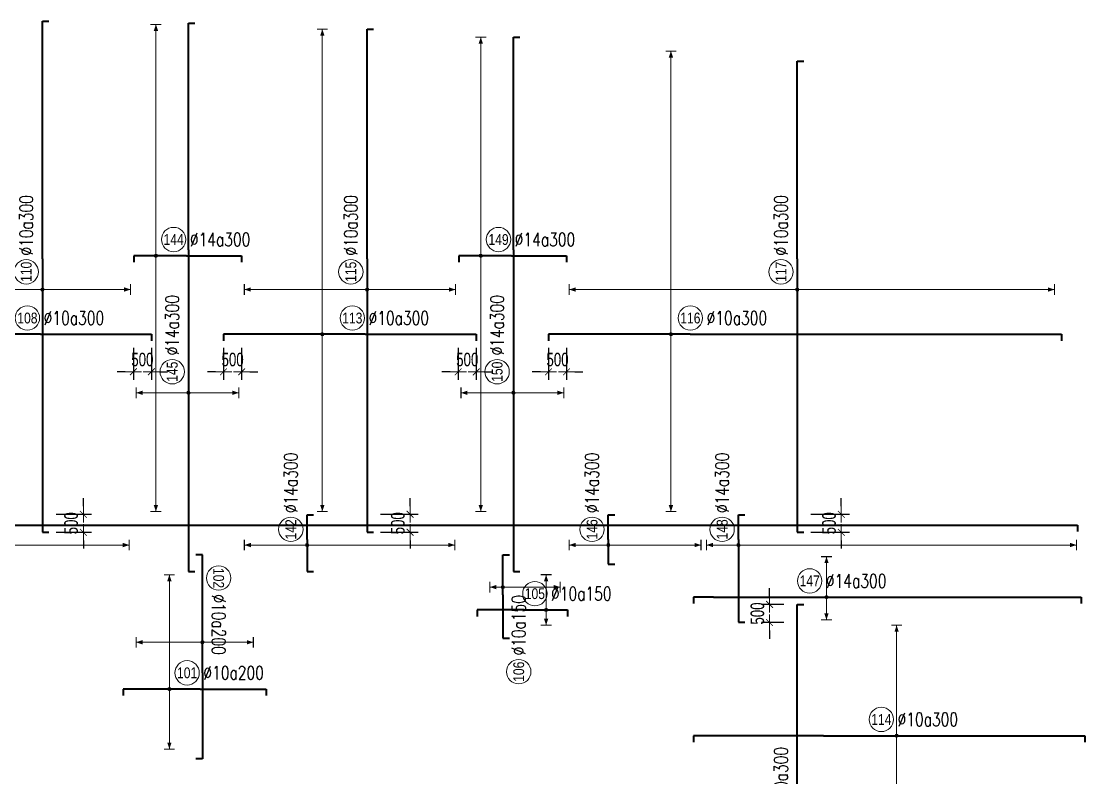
# Model space of a CAD drawing. Header units: millimetres. Extents: x -179076 to 505271, y -26127 to 124331.
# Drawn here: x 188367 to 217825, y 58000 to 78959 of the extents above; entities that cross this region are included whole.
import ezdxf
from ezdxf.enums import TextEntityAlignment as Align

# ---------------------------------------------------------------- set-up
doc = ezdxf.new("R2010")
doc.units = ezdxf.units.MM
doc.layers.get('0').update_dxf_attribs({"lineweight": 20})
doc.layers.get('Defpoints').update_dxf_attribs({"color": 151, "lineweight": 9})
for name, color, linetype, lineweight in [('NDC_S_DIM', 1, 'Continuous', 15), ('NDC_S_REBAR', 4, 'Continuous', 35), ('NDC_S_VN TEXT', 7, 'Continuous', 20)]:
    doc.layers.add(name, color=color, linetype=linetype, lineweight=lineweight)
doc.styles.add('ARIAL', font='arial.ttf', dxfattribs={"width": 0.8})
doc.styles.add('NDC_DIM', font='', dxfattribs={"width": 0.75})
doc.styles.add('NDC_EN TXT', font='romans.shx', dxfattribs={"width": 0.8})
doc.styles.get('NDC_DIM').set_extended_font_data('Dotum')
doc.dimstyles.new('NDC_dim_150', dxfattribs={"dimscale": 150, "dimtxt": 2.5, "dimasz": 1.5, "dimexe": 1.5, "dimexo": 2.5, "dimgap": 1, "dimtad": 1, "dimdec": 0, "dimzin": 0, "dimdsep": 46, "dimtxsty": 'NDC_DIM', "dimblk": 'DIMMARK', "dimcen": 0.09, "dimdle": 1.2, "dimclrd": 1, "dimclre": 1, "dimclrt": 3, "dimadec": 0, "dimazin": 0, "dimtfac": 1, "dimtdec": 0, "dimtix": 1, "dimtofl": 0, "dimtmove": 0, "dimatfit": 3, "dimfxl": 8, "dimfxlon": 1, "dimtolj": 1, "dimtzin": 0, "dimarcsym": 0})

# ---------------------------------------------------------------- blocks, each defined once
blk = doc.blocks.new('DIMMARK')
at = {"layer": 'NDC_S_DIM', "color": 1}
blk.add_line((-1.5, 0), (1, 0), dxfattribs=at)
at = {"layer": 'NDC_S_DIM', "color": 2, "const_width": 0.1}
blk.add_lwpolyline([(-0.42, -0.42), (0.42, 0.42)], dxfattribs=at)
blk = doc.blocks.new('*D250')
at = {"layer": 'Defpoints', "color": 0, "transparency": 16777216}
for p in [(191471, 70287), (191971, 70287), (191971, 69247)]:
    blk.add_point(p, dxfattribs=at)
at = {"layer": 'NDC_S_DIM', "color": 1, "lineweight": -2, "transparency": 16777216}
for p, q in [((191471, 69912), (191471, 69022)), ((191971, 69912), (191971, 69022)), ((191246, 69247), (191021, 69247)), ((192196, 69247), (192421, 69247))]:
    blk.add_line(p, q, dxfattribs=at)
at = {"layer": 'NDC_S_DIM', "color": 1, "lineweight": -2, "transparency": 16777216, "xscale": 225, "yscale": 225, "zscale": 225}
blk.add_blockref('DIMMARK', (191471, 69247), dxfattribs=at)
at = {"layer": 'NDC_S_DIM', "color": 1, "lineweight": -2, "transparency": 16777216, "xscale": 225, "yscale": 225, "zscale": 225, "rotation": 180}
blk.add_blockref('DIMMARK', (191971, 69247), dxfattribs=at)
at = {"layer": 'NDC_S_DIM', "color": 3, "transparency": 16777216, "insert": (191721, 69585), "char_height": 375, "attachment_point": 5, "style": 'NDC_DIM'}
blk.add_mtext('\\A1;500', dxfattribs=at)
blk = doc.blocks.new('*D251')
at = {"layer": 'Defpoints', "color": 0, "transparency": 16777216}
for p in [(193971, 70287), (194471, 70287), (193971, 69247)]:
    blk.add_point(p, dxfattribs=at)
at = {"layer": 'NDC_S_DIM', "color": 1, "lineweight": -2, "transparency": 16777216}
for p, q in [((193971, 69912), (193971, 69022)), ((194471, 69912), (194471, 69022)), ((193746, 69247), (193521, 69247)), ((194696, 69247), (194921, 69247))]:
    blk.add_line(p, q, dxfattribs=at)
at = {"layer": 'NDC_S_DIM', "color": 1, "lineweight": -2, "transparency": 16777216, "xscale": 225, "yscale": 225, "zscale": 225}
blk.add_blockref('DIMMARK', (193971, 69247), dxfattribs=at)
at = {"layer": 'NDC_S_DIM', "color": 1, "lineweight": -2, "transparency": 16777216, "xscale": 225, "yscale": 225, "zscale": 225, "rotation": 180}
blk.add_blockref('DIMMARK', (194471, 69247), dxfattribs=at)
at = {"layer": 'NDC_S_DIM', "color": 3, "transparency": 16777216, "insert": (194221, 69585), "char_height": 375, "attachment_point": 5, "style": 'NDC_DIM'}
blk.add_mtext('\\A1;500', dxfattribs=at)
blk = doc.blocks.new('*D252')
at = {"layer": 'Defpoints', "color": 0, "transparency": 16777216}
for p in [(200471, 70287), (200971, 70287), (200471, 69247)]:
    blk.add_point(p, dxfattribs=at)
at = {"layer": 'NDC_S_DIM', "color": 1, "lineweight": -2, "transparency": 16777216}
for p, q in [((200471, 69912), (200471, 69022)), ((200971, 69912), (200971, 69022)), ((200246, 69247), (200021, 69247)), ((201196, 69247), (201421, 69247))]:
    blk.add_line(p, q, dxfattribs=at)
at = {"layer": 'NDC_S_DIM', "color": 1, "lineweight": -2, "transparency": 16777216, "xscale": 225, "yscale": 225, "zscale": 225}
blk.add_blockref('DIMMARK', (200471, 69247), dxfattribs=at)
at = {"layer": 'NDC_S_DIM', "color": 1, "lineweight": -2, "transparency": 16777216, "xscale": 225, "yscale": 225, "zscale": 225, "rotation": 180}
blk.add_blockref('DIMMARK', (200971, 69247), dxfattribs=at)
at = {"layer": 'NDC_S_DIM', "color": 3, "transparency": 16777216, "insert": (200721, 69585), "char_height": 375, "attachment_point": 5, "style": 'NDC_DIM'}
blk.add_mtext('\\A1;500', dxfattribs=at)
blk = doc.blocks.new('*D253')
at = {"layer": 'Defpoints', "color": 0, "transparency": 16777216}
for p in [(202971, 70287), (203471, 70287), (203471, 69247)]:
    blk.add_point(p, dxfattribs=at)
at = {"layer": 'NDC_S_DIM', "color": 1, "lineweight": -2, "transparency": 16777216}
for p, q in [((202971, 69912), (202971, 69022)), ((203471, 69912), (203471, 69022)), ((202746, 69247), (202521, 69247)), ((203696, 69247), (203921, 69247))]:
    blk.add_line(p, q, dxfattribs=at)
at = {"layer": 'NDC_S_DIM', "color": 1, "lineweight": -2, "transparency": 16777216, "xscale": 225, "yscale": 225, "zscale": 225}
blk.add_blockref('DIMMARK', (202971, 69247), dxfattribs=at)
at = {"layer": 'NDC_S_DIM', "color": 1, "lineweight": -2, "transparency": 16777216, "xscale": 225, "yscale": 225, "zscale": 225, "rotation": 180}
blk.add_blockref('DIMMARK', (203471, 69247), dxfattribs=at)
at = {"layer": 'NDC_S_DIM', "color": 3, "transparency": 16777216, "insert": (203221, 69585), "char_height": 375, "attachment_point": 5, "style": 'NDC_DIM'}
blk.add_mtext('\\A1;500', dxfattribs=at)
blk = doc.blocks.new('*D254')
at = {"layer": 'Defpoints', "color": 0, "transparency": 16777216}
for p in [(209861, 65300), (209861, 64800), (211081, 64800)]:
    blk.add_point(p, dxfattribs=at)
at = {"layer": 'NDC_S_DIM', "color": 1, "lineweight": -2, "transparency": 16777216}
for p, q in [((211081, 65525), (211081, 65750)), ((210236, 65300), (211306, 65300)), ((210236, 64800), (211306, 64800)), ((211081, 64575), (211081, 64350))]:
    blk.add_line(p, q, dxfattribs=at)
at = {"layer": 'NDC_S_DIM', "color": 1, "lineweight": -2, "transparency": 16777216, "xscale": 225, "yscale": 225, "zscale": 225}
for p, rotation in [((211081, 65300), 270), ((211081, 64800), 90)]:
    blk.add_blockref('DIMMARK', p, dxfattribs=dict(at, rotation=rotation))
at = {"layer": 'NDC_S_DIM', "color": 3, "transparency": 16777216, "insert": (210743, 65050), "char_height": 375, "attachment_point": 5, "rotation": 90, "style": 'NDC_DIM'}
blk.add_mtext('\\A1;500', dxfattribs=at)
blk = doc.blocks.new('*D255')
at = {"layer": 'Defpoints', "color": 0, "transparency": 16777216}
for p in [(209861, 62800), (209096, 62300), (209861, 62300)]:
    blk.add_point(p, dxfattribs=at)
at = {"layer": 'NDC_S_DIM', "color": 1, "lineweight": -2, "transparency": 16777216}
for p, q in [((209096, 63025), (209096, 63250)), ((209486, 62800), (208871, 62800)), ((209486, 62300), (208871, 62300)), ((209096, 62075), (209096, 61850))]:
    blk.add_line(p, q, dxfattribs=at)
at = {"layer": 'NDC_S_DIM', "color": 1, "lineweight": -2, "transparency": 16777216, "xscale": 225, "yscale": 225, "zscale": 225}
for p, rotation in [((209096, 62800), 270), ((209096, 62300), 90)]:
    blk.add_blockref('DIMMARK', p, dxfattribs=dict(at, rotation=rotation))
at = {"layer": 'NDC_S_DIM', "color": 3, "transparency": 16777216, "insert": (208758, 62550), "char_height": 375, "attachment_point": 5, "rotation": 90, "style": 'NDC_DIM'}
blk.add_mtext('\\A1;500', dxfattribs=at)
blk = doc.blocks.new('*D267')
at = {"layer": 'Defpoints', "color": 0, "transparency": 16777216}
for p in [(188954, 65300), (190086, 65300), (188954, 64800)]:
    blk.add_point(p, dxfattribs=at)
at = {"layer": 'NDC_S_DIM', "color": 1, "lineweight": -2, "transparency": 16777216}
for p, q in [((190086, 65525), (190086, 65750)), ((189329, 65300), (190311, 65300)), ((189329, 64800), (190311, 64800)), ((190086, 64575), (190086, 64350))]:
    blk.add_line(p, q, dxfattribs=at)
at = {"layer": 'NDC_S_DIM', "color": 1, "lineweight": -2, "transparency": 16777216, "xscale": 225, "yscale": 225, "zscale": 225}
for p, rotation in [((190086, 65300), 270), ((190086, 64800), 90)]:
    blk.add_blockref('DIMMARK', p, dxfattribs=dict(at, rotation=rotation))
at = {"layer": 'NDC_S_DIM', "color": 3, "transparency": 16777216, "insert": (189748, 65050), "char_height": 375, "attachment_point": 5, "rotation": 90, "style": 'NDC_DIM'}
blk.add_mtext('\\A1;500', dxfattribs=at)
blk = doc.blocks.new('*D268')
at = {"layer": 'Defpoints', "color": 0, "transparency": 16777216}
for p in [(197946, 65300), (199137, 65300), (197946, 64800)]:
    blk.add_point(p, dxfattribs=at)
at = {"layer": 'NDC_S_DIM', "color": 1, "lineweight": -2, "transparency": 16777216}
for p, q in [((199137, 65525), (199137, 65750)), ((198321, 65300), (199362, 65300)), ((198321, 64800), (199362, 64800)), ((199137, 64575), (199137, 64350))]:
    blk.add_line(p, q, dxfattribs=at)
at = {"layer": 'NDC_S_DIM', "color": 1, "lineweight": -2, "transparency": 16777216, "xscale": 225, "yscale": 225, "zscale": 225}
for p, rotation in [((199137, 65300), 270), ((199137, 64800), 90)]:
    blk.add_blockref('DIMMARK', p, dxfattribs=dict(at, rotation=rotation))
at = {"layer": 'NDC_S_DIM', "color": 3, "transparency": 16777216, "insert": (198799, 65050), "char_height": 375, "attachment_point": 5, "rotation": 90, "style": 'NDC_DIM'}
blk.add_mtext('\\A1;500', dxfattribs=at)
blk = doc.blocks.new('*U304')
h = blk.add_hatch(color=6)
edge = h.paths.add_edge_path()
edge.add_arc((27.07, 0), 0.3, 0, 360)
at = {"layer": 'NDC_S_DIM', "color": 8}
for q in [(27.07, 1.49), (27.07, -4.84)]:
    blk.add_line((27.07, 0), q, dxfattribs=at)
for points in [[(26.07, 1.49, 0.2, 0.2, 0), (28.07, 1.49, 0, 0, 0)], [(26.07, -4.84, 0.2, 0.2, 0), (28.07, -4.84, 0, 0, 0)]]:
    blk.add_lwpolyline(points, format="xyseb", dxfattribs=at)
at = {"layer": 'NDC_S_DIM'}
blk.add_circle((35.24, 3), 2.25, dxfattribs=at)
at = {"layer": 'NDC_S_DIM', "color": 6}
blk.add_circle((27.07, 0), 0.3, dxfattribs=at)
at = {"layer": 'NDC_S_DIM', "color": 8}
for points in [[(26.67, 0.29), (27.07, 1.49), (27.47, 0.29)], [(26.67, -3.64), (27.07, -4.84), (27.47, -3.64)]]:
    blk.add_solid(points, dxfattribs=at)
at = {"layer": 'NDC_S_REBAR'}
for p, q in [((0, 0), (-57.23, 0)), ((-57.23, 0), (-57.23, -1.2)), ((0, 0), (281, 0)), ((281, 0), (281, -1.2)), ((-57.23, -1.2), (-57.23, -1.2)), ((281, -1.2), (281, -1.2))]:
    blk.add_line(p, q, dxfattribs=at)
at = {"layer": 'NDC_S_VN TEXT', "style": 'ARIAL', "width": 0.8}
blk.add_attdef('KHT', text='', height=2, dxfattribs=at).set_placement((35.24, 3), align=Align.MIDDLE_CENTER)
at = {"layer": 'NDC_S_VN TEXT', "color": 3, "style": 'NDC_EN TXT', "width": 0.75}
blk.add_attdef('DKT', (38.24, 1.75), '', height=2.5, dxfattribs=at)
blk = doc.blocks.new('*U299')
h = blk.add_hatch(color=6)
edge = h.paths.add_edge_path()
edge.add_arc((-7.93, 0), 0.3, 0, 360)
at = {"layer": 'NDC_S_DIM', "color": 8}
for q in [(-7.93, 57.44), (-7.93, -32.75)]:
    blk.add_line((-7.93, 0), q, dxfattribs=at)
for points in [[(-8.93, 57.44, 0.2, 0.2, 0), (-6.93, 57.44, 0, 0, 0)], [(-8.93, -32.75, 0.2, 0.2, 0), (-6.93, -32.75, 0, 0, 0)]]:
    blk.add_lwpolyline(points, format="xyseb", dxfattribs=at)
at = {"layer": 'NDC_S_DIM'}
blk.add_circle((-2.39, 3), 2.25, dxfattribs=at)
at = {"layer": 'NDC_S_DIM', "color": 6}
blk.add_circle((-7.93, 0), 0.3, dxfattribs=at)
at = {"layer": 'NDC_S_DIM', "color": 8}
for points in [[(-8.33, 56.24), (-7.93, 57.44), (-7.53, 56.24)], [(-8.33, -31.55), (-7.93, -32.75), (-7.53, -31.55)]]:
    blk.add_solid(points, dxfattribs=at)
at = {"layer": 'NDC_S_REBAR'}
for p, q in [((0, 0), (-26.16, 0)), ((-26.16, 0), (-26.16, -1.2)), ((0, 0), (20.5, 0)), ((20.5, 0), (20.5, -1.2)), ((-26.16, -1.2), (-26.16, -1.2)), ((20.5, -1.2), (20.5, -1.2))]:
    blk.add_line(p, q, dxfattribs=at)
at = {"layer": 'NDC_S_VN TEXT', "style": 'ARIAL', "width": 0.8}
blk.add_attdef('KHT', text='', height=2, dxfattribs=at).set_placement((-2.39, 3), align=Align.MIDDLE_CENTER)
at = {"layer": 'NDC_S_VN TEXT', "color": 3, "style": 'NDC_EN TXT', "width": 0.75}
blk.add_attdef('DKT', (0.61, 1.75), '', height=2.5, dxfattribs=at)
blk = doc.blocks.new('*U300')
h = blk.add_hatch(color=6)
edge = h.paths.add_edge_path()
edge.add_arc((-7.93, 0), 0.3, 0, 360)
at = {"layer": 'NDC_S_DIM', "color": 8}
for q in [(-7.93, 56.37), (-7.93, -32.75)]:
    blk.add_line((-7.93, 0), q, dxfattribs=at)
for points in [[(-8.93, 56.37, 0.2, 0.2, 0), (-6.93, 56.37, 0, 0, 0)], [(-8.93, -32.75, 0.2, 0.2, 0), (-6.93, -32.75, 0, 0, 0)]]:
    blk.add_lwpolyline(points, format="xyseb", dxfattribs=at)
at = {"layer": 'NDC_S_DIM'}
blk.add_circle((-2.39, 3), 2.25, dxfattribs=at)
at = {"layer": 'NDC_S_DIM', "color": 6}
blk.add_circle((-7.93, 0), 0.3, dxfattribs=at)
at = {"layer": 'NDC_S_DIM', "color": 8}
for points in [[(-8.33, 55.17), (-7.93, 56.37), (-7.53, 55.17)], [(-8.33, -31.55), (-7.93, -32.75), (-7.53, -31.55)]]:
    blk.add_solid(points, dxfattribs=at)
at = {"layer": 'NDC_S_REBAR'}
for p, q in [((0, 0), (-26.16, 0)), ((-26.16, 0), (-26.16, -1.2)), ((0, 0), (20.5, 0)), ((20.5, 0), (20.5, -1.2)), ((-26.16, -1.2), (-26.16, -1.2)), ((20.5, -1.2), (20.5, -1.2))]:
    blk.add_line(p, q, dxfattribs=at)
at = {"layer": 'NDC_S_VN TEXT', "style": 'ARIAL', "width": 0.8}
blk.add_attdef('KHT', text='', height=2, dxfattribs=at).set_placement((-2.39, 3), align=Align.MIDDLE_CENTER)
at = {"layer": 'NDC_S_VN TEXT', "color": 3, "style": 'NDC_EN TXT', "width": 0.75}
blk.add_attdef('DKT', (0.61, 1.75), '', height=2.5, dxfattribs=at)
blk = doc.blocks.new('*U301')
h = blk.add_hatch(color=6)
edge = h.paths.add_edge_path()
edge.add_arc((-3.55, 0), 0.3, 0, 360)
at = {"layer": 'NDC_S_DIM', "color": 8}
for q in [(-3.55, 52.3), (-3.55, -32.75)]:
    blk.add_line((-3.55, 0), q, dxfattribs=at)
for points in [[(-4.55, 52.3, 0.2, 0.2, 0), (-2.55, 52.3, 0, 0, 0)], [(-4.55, -32.75, 0.2, 0.2, 0), (-2.55, -32.75, 0, 0, 0)]]:
    blk.add_lwpolyline(points, format="xyseb", dxfattribs=at)
at = {"layer": 'NDC_S_DIM'}
blk.add_circle((0.04, 3), 2.25, dxfattribs=at)
at = {"layer": 'NDC_S_DIM', "color": 6}
blk.add_circle((-3.55, 0), 0.3, dxfattribs=at)
at = {"layer": 'NDC_S_DIM', "color": 8}
for points in [[(-3.95, 51.1), (-3.55, 52.3), (-3.15, 51.1)], [(-3.95, -31.55), (-3.55, -32.75), (-3.15, -31.55)]]:
    blk.add_solid(points, dxfattribs=at)
at = {"layer": 'NDC_S_REBAR'}
for p, q in [((0, 0), (-26.16, 0)), ((-26.16, 0), (-26.16, -1.2)), ((0, 0), (68.6, 0)), ((68.6, 0), (68.6, -1.2)), ((-26.16, -1.2), (-26.16, -1.2)), ((68.6, -1.2), (68.6, -1.2))]:
    blk.add_line(p, q, dxfattribs=at)
at = {"layer": 'NDC_S_VN TEXT', "style": 'ARIAL', "width": 0.8}
blk.add_attdef('KHT', text='', height=2, dxfattribs=at).set_placement((0.04, 3), align=Align.MIDDLE_CENTER)
at = {"layer": 'NDC_S_VN TEXT', "color": 3, "style": 'NDC_EN TXT', "width": 0.75}
blk.add_attdef('DKT', (3.04, 1.75), '', height=2.5, dxfattribs=at)
blk = doc.blocks.new('*U339')
h = blk.add_hatch(color=6)
edge = h.paths.add_edge_path()
edge.add_arc((13.48, 0), 0.3, 0, 360)
at = {"layer": 'NDC_S_DIM', "color": 8}
for q in [(13.48, 20.4), (13.48, -35.94)]:
    blk.add_line((13.48, 0), q, dxfattribs=at)
for points in [[(12.48, 20.4, 0.2, 0.2, 0), (14.48, 20.4, 0, 0, 0)], [(12.48, -35.94, 0.2, 0.2, 0), (14.48, -35.94, 0, 0, 0)]]:
    blk.add_lwpolyline(points, format="xyseb", dxfattribs=at)
at = {"layer": 'NDC_S_DIM'}
blk.add_circle((10.66, 3), 2.25, dxfattribs=at)
at = {"layer": 'NDC_S_DIM', "color": 6}
blk.add_circle((13.48, 0), 0.3, dxfattribs=at)
at = {"layer": 'NDC_S_DIM', "color": 8}
for points in [[(13.08, 19.2), (13.48, 20.4), (13.88, 19.2)], [(13.08, -34.74), (13.48, -35.94), (13.88, -34.74)]]:
    blk.add_solid(points, dxfattribs=at)
at = {"layer": 'NDC_S_REBAR'}
for p, q in [((0, 0), (-24.04, 0)), ((-24.04, 0), (-24.04, -1.2)), ((0, 0), (48.22, 0)), ((48.22, 0), (48.22, -1.2)), ((-24.04, -1.2), (-24.04, -1.2)), ((48.22, -1.2), (48.22, -1.2))]:
    blk.add_line(p, q, dxfattribs=at)
at = {"layer": 'NDC_S_VN TEXT', "style": 'ARIAL', "width": 0.8}
blk.add_attdef('KHT', text='', height=2, dxfattribs=at).set_placement((10.66, 3), align=Align.MIDDLE_CENTER)
at = {"layer": 'NDC_S_VN TEXT', "color": 3, "style": 'NDC_EN TXT', "width": 0.75}
blk.add_attdef('DKT', (13.66, 1.75), '', height=2.5, dxfattribs=at)
blk = doc.blocks.new('*U343')
h = blk.add_hatch(color=6)
edge = h.paths.add_edge_path()
edge.add_arc((-5.66, 0), 0.3, 0, 360)
at = {"layer": 'NDC_S_DIM', "color": 8}
for q in [(-5.66, 42.74), (-5.66, -47.25)]:
    blk.add_line((-5.66, 0), q, dxfattribs=at)
for points in [[(-6.66, 42.74, 0.2, 0.2, 0), (-4.66, 42.74, 0, 0, 0)], [(-6.66, -47.25, 0.2, 0.2, 0), (-4.66, -47.25, 0, 0, 0)]]:
    blk.add_lwpolyline(points, format="xyseb", dxfattribs=at)
at = {"layer": 'NDC_S_DIM'}
blk.add_circle((-2.39, 3), 2.25, dxfattribs=at)
at = {"layer": 'NDC_S_DIM', "color": 6}
blk.add_circle((-5.66, 0), 0.3, dxfattribs=at)
at = {"layer": 'NDC_S_DIM', "color": 8}
for points in [[(-6.06, 41.54), (-5.66, 42.74), (-5.26, 41.54)], [(-6.06, -46.05), (-5.66, -47.25), (-5.26, -46.05)]]:
    blk.add_solid(points, dxfattribs=at)
at = {"layer": 'NDC_S_REBAR'}
for p, q in [((0, 0), (-9.73, 0)), ((-9.73, 0), (-9.73, -1.2)), ((0, 0), (10.15, 0)), ((10.15, 0), (10.15, -1.2)), ((-9.73, -1.2), (-9.73, -1.2)), ((10.15, -1.2), (10.15, -1.2))]:
    blk.add_line(p, q, dxfattribs=at)
at = {"layer": 'NDC_S_VN TEXT', "style": 'ARIAL', "width": 0.8}
blk.add_attdef('KHT', text='', height=2, dxfattribs=at).set_placement((-2.39, 3), align=Align.MIDDLE_CENTER)
at = {"layer": 'NDC_S_VN TEXT', "color": 3, "style": 'NDC_EN TXT', "width": 0.75}
blk.add_attdef('DKT', (0.61, 1.75), '', height=2.5, dxfattribs=at)
blk = doc.blocks.new('*U286')
h = blk.add_hatch(color=6)
edge = h.paths.add_edge_path()
edge.add_arc((-5.66, 0), 0.3, 0, 360)
at = {"layer": 'NDC_S_DIM', "color": 8}
for q in [(-5.66, 40.39), (-5.66, -47.25)]:
    blk.add_line((-5.66, 0), q, dxfattribs=at)
for points in [[(-6.66, 40.39, 0.2, 0.2, 0), (-4.66, 40.39, 0, 0, 0)], [(-6.66, -47.25, 0.2, 0.2, 0), (-4.66, -47.25, 0, 0, 0)]]:
    blk.add_lwpolyline(points, format="xyseb", dxfattribs=at)
at = {"layer": 'NDC_S_DIM'}
blk.add_circle((-2.39, 3), 2.25, dxfattribs=at)
at = {"layer": 'NDC_S_DIM', "color": 6}
blk.add_circle((-5.66, 0), 0.3, dxfattribs=at)
at = {"layer": 'NDC_S_DIM', "color": 8}
for points in [[(-6.06, 39.19), (-5.66, 40.39), (-5.26, 39.19)], [(-6.06, -46.05), (-5.66, -47.25), (-5.26, -46.05)]]:
    blk.add_solid(points, dxfattribs=at)
at = {"layer": 'NDC_S_REBAR'}
for p, q in [((0, 0), (-9.73, 0)), ((-9.73, 0), (-9.73, -1.2)), ((0, 0), (10.15, 0)), ((10.15, 0), (10.15, -1.2)), ((-9.73, -1.2), (-9.73, -1.2)), ((10.15, -1.2), (10.15, -1.2))]:
    blk.add_line(p, q, dxfattribs=at)
at = {"layer": 'NDC_S_VN TEXT', "style": 'ARIAL', "width": 0.8}
blk.add_attdef('KHT', text='', height=2, dxfattribs=at).set_placement((-2.39, 3), align=Align.MIDDLE_CENTER)
at = {"layer": 'NDC_S_VN TEXT', "color": 3, "style": 'NDC_EN TXT', "width": 0.75}
blk.add_attdef('DKT', (0.61, 1.75), '', height=2.5, dxfattribs=at)
blk = doc.blocks.new('*U294')
h = blk.add_hatch(color=6)
edge = h.paths.add_edge_path()
edge.add_arc((-5.66, 0), 0.3, 0, 360)
at = {"layer": 'NDC_S_DIM', "color": 8}
for q in [(-5.66, 22.72), (-5.66, -16.28)]:
    blk.add_line((-5.66, 0), q, dxfattribs=at)
for points in [[(-6.66, 22.72, 0.2, 0.2, 0), (-4.66, 22.72, 0, 0, 0)], [(-6.66, -16.28, 0.2, 0.2, 0), (-4.66, -16.28, 0, 0, 0)]]:
    blk.add_lwpolyline(points, format="xyseb", dxfattribs=at)
at = {"layer": 'NDC_S_DIM'}
blk.add_circle((-2.39, 3), 2.25, dxfattribs=at)
at = {"layer": 'NDC_S_DIM', "color": 6}
blk.add_circle((-5.66, 0), 0.3, dxfattribs=at)
at = {"layer": 'NDC_S_DIM', "color": 8}
for points in [[(-6.06, 21.52), (-5.66, 22.72), (-5.26, 21.52)], [(-6.06, -15.08), (-5.66, -16.28), (-5.26, -15.08)]]:
    blk.add_solid(points, dxfattribs=at)
at = {"layer": 'NDC_S_REBAR'}
for p, q in [((0, 0), (-50.5, 0)), ((-50.5, 0), (-50.5, -1.2)), ((0, 0), (43.89, 0)), ((43.89, 0), (43.89, -1.2)), ((-50.5, -1.2), (-50.5, -1.2)), ((43.89, -1.2), (43.89, -1.2))]:
    blk.add_line(p, q, dxfattribs=at)
at = {"layer": 'NDC_S_VN TEXT', "style": 'ARIAL', "width": 0.8}
blk.add_attdef('KHT', text='', height=2, dxfattribs=at).set_placement((-2.39, 3), align=Align.MIDDLE_CENTER)
at = {"layer": 'NDC_S_VN TEXT', "color": 3, "style": 'NDC_EN TXT', "width": 0.75}
blk.add_attdef('DKT', (0.61, 1.75), '', height=2.5, dxfattribs=at)
blk = doc.blocks.new('*U320')
h = blk.add_hatch(color=6)
edge = h.paths.add_edge_path()
edge.add_arc((-5.66, 0), 0.3, 0, 360)
at = {"layer": 'NDC_S_DIM', "color": 8}
for q in [(-5.66, 22.67), (-5.66, -16.33)]:
    blk.add_line((-5.66, 0), q, dxfattribs=at)
for points in [[(-6.66, 22.67, 0.2, 0.2, 0), (-4.66, 22.67, 0, 0, 0)], [(-6.66, -16.33, 0.2, 0.2, 0), (-4.66, -16.33, 0, 0, 0)]]:
    blk.add_lwpolyline(points, format="xyseb", dxfattribs=at)
at = {"layer": 'NDC_S_DIM'}
blk.add_circle((-2.39, 3), 2.25, dxfattribs=at)
at = {"layer": 'NDC_S_DIM', "color": 6}
blk.add_circle((-5.66, 0), 0.3, dxfattribs=at)
at = {"layer": 'NDC_S_DIM', "color": 8}
for points in [[(-6.06, 21.47), (-5.66, 22.67), (-5.26, 21.47)], [(-6.06, -15.13), (-5.66, -16.33), (-5.26, -15.13)]]:
    blk.add_solid(points, dxfattribs=at)
at = {"layer": 'NDC_S_REBAR'}
for p, q in [((0, 0), (-50.5, 0)), ((-50.5, 0), (-50.5, -1.2)), ((0, 0), (42.45, 0)), ((42.45, 0), (42.45, -1.2)), ((-50.5, -1.2), (-50.5, -1.2)), ((42.45, -1.2), (42.45, -1.2))]:
    blk.add_line(p, q, dxfattribs=at)
at = {"layer": 'NDC_S_VN TEXT', "style": 'ARIAL', "width": 0.8}
blk.add_attdef('KHT', text='', height=2, dxfattribs=at).set_placement((-2.39, 3), align=Align.MIDDLE_CENTER)
at = {"layer": 'NDC_S_VN TEXT', "color": 3, "style": 'NDC_EN TXT', "width": 0.75}
blk.add_attdef('DKT', (0.61, 1.75), '', height=2.5, dxfattribs=at)
blk = doc.blocks.new('*U321')
h = blk.add_hatch(color=6)
edge = h.paths.add_edge_path()
edge.add_arc((-5.66, 0), 0.3, 0, 360)
at = {"layer": 'NDC_S_DIM', "color": 8}
for q in [(-5.66, 42.1), (-5.66, -47.52)]:
    blk.add_line((-5.66, 0), q, dxfattribs=at)
for points in [[(-6.66, 42.1, 0.2, 0.2, 0), (-4.66, 42.1, 0, 0, 0)], [(-6.66, -47.52, 0.2, 0.2, 0), (-4.66, -47.52, 0, 0, 0)]]:
    blk.add_lwpolyline(points, format="xyseb", dxfattribs=at)
at = {"layer": 'NDC_S_DIM'}
blk.add_circle((-2.39, 3), 2.25, dxfattribs=at)
at = {"layer": 'NDC_S_DIM', "color": 6}
blk.add_circle((-5.66, 0), 0.3, dxfattribs=at)
at = {"layer": 'NDC_S_DIM', "color": 8}
for points in [[(-6.06, 40.9), (-5.66, 42.1), (-5.26, 40.9)], [(-6.06, -46.32), (-5.66, -47.52), (-5.26, -46.32)]]:
    blk.add_solid(points, dxfattribs=at)
at = {"layer": 'NDC_S_REBAR'}
for p, q in [((0, 0), (-50.5, 0)), ((-50.5, 0), (-50.5, -1.2)), ((0, 0), (36.53, 0)), ((36.53, 0), (36.53, -1.2)), ((-50.5, -1.2), (-50.5, -1.2)), ((36.53, -1.2), (36.53, -1.2))]:
    blk.add_line(p, q, dxfattribs=at)
at = {"layer": 'NDC_S_VN TEXT', "style": 'ARIAL', "width": 0.8}
blk.add_attdef('KHT', text='', height=2, dxfattribs=at).set_placement((-2.39, 3), align=Align.MIDDLE_CENTER)
at = {"layer": 'NDC_S_VN TEXT', "color": 3, "style": 'NDC_EN TXT', "width": 0.75}
blk.add_attdef('DKT', (0.61, 1.75), '', height=2.5, dxfattribs=at)
blk = doc.blocks.new('*U313')
h = blk.add_hatch(color=6)
edge = h.paths.add_edge_path()
edge.add_arc((-26.39, 0), 0.3, 0, 360)
at = {"layer": 'NDC_S_DIM', "color": 8}
for q in [(-26.39, 9.68), (-26.39, -9.32)]:
    blk.add_line((-26.39, 0), q, dxfattribs=at)
for points in [[(-27.39, 9.68, 0.2, 0.2, 0), (-25.39, 9.68, 0, 0, 0)], [(-27.39, -9.32, 0.2, 0.2, 0), (-25.39, -9.32, 0, 0, 0)]]:
    blk.add_lwpolyline(points, format="xyseb", dxfattribs=at)
at = {"layer": 'NDC_S_DIM'}
blk.add_circle((-22.5, 3), 2.25, dxfattribs=at)
at = {"layer": 'NDC_S_DIM', "color": 6}
blk.add_circle((-26.39, 0), 0.3, dxfattribs=at)
at = {"layer": 'NDC_S_DIM', "color": 8}
for points in [[(-26.79, 8.48), (-26.39, 9.68), (-25.99, 8.48)], [(-26.79, -8.12), (-26.39, -9.32), (-25.99, -8.12)]]:
    blk.add_solid(points, dxfattribs=at)
at = {"layer": 'NDC_S_REBAR'}
for p, q in [((0, 0), (-59.39, 0)), ((-59.39, 0), (-59.39, -1.2)), ((0, 0), (41.91, 0)), ((41.91, 0), (41.91, -1.2)), ((-59.39, -1.2), (-59.39, -1.2)), ((41.91, -1.2), (41.91, -1.2))]:
    blk.add_line(p, q, dxfattribs=at)
at = {"layer": 'NDC_S_VN TEXT', "style": 'ARIAL', "width": 0.8}
blk.add_attdef('KHT', text='', height=2, dxfattribs=at).set_placement((-22.5, 3), align=Align.MIDDLE_CENTER)
at = {"layer": 'NDC_S_VN TEXT', "color": 3, "style": 'NDC_EN TXT', "width": 0.75}
blk.add_attdef('DKT', (-19.5, 1.75), '', height=2.5, dxfattribs=at)
blk = doc.blocks.new('*U314')
h = blk.add_hatch(color=6)
edge = h.paths.add_edge_path()
edge.add_arc((-26.39, 0), 0.3, 0, 360)
at = {"layer": 'NDC_S_DIM', "color": 8}
for q in [(-26.39, 9.68), (-26.39, -9.32)]:
    blk.add_line((-26.39, 0), q, dxfattribs=at)
for points in [[(-27.39, 9.68, 0.2, 0.2, 0), (-25.39, 9.68, 0, 0, 0)], [(-27.39, -9.32, 0.2, 0.2, 0), (-25.39, -9.32, 0, 0, 0)]]:
    blk.add_lwpolyline(points, format="xyseb", dxfattribs=at)
at = {"layer": 'NDC_S_DIM'}
blk.add_circle((-22.5, 3), 2.25, dxfattribs=at)
at = {"layer": 'NDC_S_DIM', "color": 6}
blk.add_circle((-26.39, 0), 0.3, dxfattribs=at)
at = {"layer": 'NDC_S_DIM', "color": 8}
for points in [[(-26.79, 8.48), (-26.39, 9.68), (-25.99, 8.48)], [(-26.79, -8.12), (-26.39, -9.32), (-25.99, -8.12)]]:
    blk.add_solid(points, dxfattribs=at)
at = {"layer": 'NDC_S_REBAR'}
for p, q in [((0, 0), (-59.39, 0)), ((-59.39, 0), (-59.39, -1.2)), ((0, 0), (39.3, 0)), ((39.3, 0), (39.3, -1.2)), ((-59.39, -1.2), (-59.39, -1.2)), ((39.3, -1.2), (39.3, -1.2))]:
    blk.add_line(p, q, dxfattribs=at)
at = {"layer": 'NDC_S_VN TEXT', "style": 'ARIAL', "width": 0.8}
blk.add_attdef('KHT', text='', height=2, dxfattribs=at).set_placement((-22.5, 3), align=Align.MIDDLE_CENTER)
at = {"layer": 'NDC_S_VN TEXT', "color": 3, "style": 'NDC_EN TXT', "width": 0.75}
blk.add_attdef('DKT', (-19.5, 1.75), '', height=2.5, dxfattribs=at)
blk = doc.blocks.new('*U278')
h = blk.add_hatch(color=6)
edge = h.paths.add_edge_path()
edge.add_arc((-1.02, 0), 0.3, 0, 360)
at = {"layer": 'NDC_S_DIM', "color": 8}
for q in [(-1.02, 11.48), (-1.02, -27.27)]:
    blk.add_line((-1.02, 0), q, dxfattribs=at)
for points in [[(-2.02, 11.48, 0.2, 0.2, 0), (-0.02, 11.48, 0, 0, 0)], [(-2.02, -27.27, 0.2, 0.2, 0), (-0.02, -27.27, 0, 0, 0)]]:
    blk.add_lwpolyline(points, format="xyseb", dxfattribs=at)
at = {"layer": 'NDC_S_DIM'}
blk.add_circle((1.87, 3), 2.25, dxfattribs=at)
at = {"layer": 'NDC_S_DIM', "color": 6}
blk.add_circle((-1.02, 0), 0.3, dxfattribs=at)
at = {"layer": 'NDC_S_DIM', "color": 8}
for points in [[(-1.42, 10.28), (-1.02, 11.48), (-0.62, 10.28)], [(-1.42, -26.07), (-1.02, -27.27), (-0.62, -26.07)]]:
    blk.add_solid(points, dxfattribs=at)
at = {"layer": 'NDC_S_REBAR'}
for p, q in [((0, 0), (-5.9, 0)), ((-5.9, 0), (-5.9, -1.2)), ((0, 0), (4.56, 0)), ((4.56, 0), (4.56, -1.2)), ((-5.9, -1.2), (-5.9, -1.2)), ((4.56, -1.2), (4.56, -1.2))]:
    blk.add_line(p, q, dxfattribs=at)
at = {"layer": 'NDC_S_VN TEXT', "style": 'ARIAL', "width": 0.8}
blk.add_attdef('KHT', text='', height=2, dxfattribs=at).set_placement((1.87, 3), align=Align.MIDDLE_CENTER)
at = {"layer": 'NDC_S_VN TEXT', "color": 3, "style": 'NDC_EN TXT', "width": 0.75}
blk.add_attdef('DKT', (4.87, 1.75), '', height=2.5, dxfattribs=at)
blk = doc.blocks.new('*U279')
h = blk.add_hatch(color=6)
edge = h.paths.add_edge_path()
edge.add_arc((-1.02, 0), 0.3, 0, 360)
at = {"layer": 'NDC_S_DIM', "color": 8}
for q in [(-1.02, 11.58), (-1.02, -27.27)]:
    blk.add_line((-1.02, 0), q, dxfattribs=at)
for points in [[(-2.02, 11.58, 0.2, 0.2, 0), (-0.02, 11.58, 0, 0, 0)], [(-2.02, -27.27, 0.2, 0.2, 0), (-0.02, -27.27, 0, 0, 0)]]:
    blk.add_lwpolyline(points, format="xyseb", dxfattribs=at)
at = {"layer": 'NDC_S_DIM'}
blk.add_circle((1.87, 3), 2.25, dxfattribs=at)
at = {"layer": 'NDC_S_DIM', "color": 6}
blk.add_circle((-1.02, 0), 0.3, dxfattribs=at)
at = {"layer": 'NDC_S_DIM', "color": 8}
for points in [[(-1.42, 10.38), (-1.02, 11.58), (-0.62, 10.38)], [(-1.42, -26.07), (-1.02, -27.27), (-0.62, -26.07)]]:
    blk.add_solid(points, dxfattribs=at)
at = {"layer": 'NDC_S_REBAR'}
for p, q in [((0, 0), (-5.9, 0)), ((-5.9, 0), (-5.9, -1.2)), ((0, 0), (4.56, 0)), ((4.56, 0), (4.56, -1.2)), ((-5.9, -1.2), (-5.9, -1.2)), ((4.56, -1.2), (4.56, -1.2))]:
    blk.add_line(p, q, dxfattribs=at)
at = {"layer": 'NDC_S_VN TEXT', "style": 'ARIAL', "width": 0.8}
blk.add_attdef('KHT', text='', height=2, dxfattribs=at).set_placement((1.87, 3), align=Align.MIDDLE_CENTER)
at = {"layer": 'NDC_S_VN TEXT', "color": 3, "style": 'NDC_EN TXT', "width": 0.75}
blk.add_attdef('DKT', (4.87, 1.75), '', height=2.5, dxfattribs=at)
blk = doc.blocks.new('*U280')
h = blk.add_hatch(color=6)
edge = h.paths.add_edge_path()
edge.add_arc((-1.02, 0), 0.3, 0, 360)
at = {"layer": 'NDC_S_DIM', "color": 8}
for q in [(-1.02, 7.21), (-1.02, -17.12)]:
    blk.add_line((-1.02, 0), q, dxfattribs=at)
for points in [[(-2.02, 7.21, 0.2, 0.2, 0), (-0.02, 7.21, 0, 0, 0)], [(-2.02, -17.12, 0.2, 0.2, 0), (-0.02, -17.12, 0, 0, 0)]]:
    blk.add_lwpolyline(points, format="xyseb", dxfattribs=at)
at = {"layer": 'NDC_S_DIM'}
blk.add_circle((1.87, 3), 2.25, dxfattribs=at)
at = {"layer": 'NDC_S_DIM', "color": 6}
blk.add_circle((-1.02, 0), 0.3, dxfattribs=at)
at = {"layer": 'NDC_S_DIM', "color": 8}
for points in [[(-1.42, 6.01), (-1.02, 7.21), (-0.62, 6.01)], [(-1.42, -15.92), (-1.02, -17.12), (-0.62, -15.92)]]:
    blk.add_solid(points, dxfattribs=at)
at = {"layer": 'NDC_S_REBAR'}
for p, q in [((0, 0), (-4.57, 0)), ((-4.57, 0), (-4.57, -1.2)), ((0, 0), (4.56, 0)), ((4.56, 0), (4.56, -1.2)), ((-4.57, -1.2), (-4.57, -1.2)), ((4.56, -1.2), (4.56, -1.2))]:
    blk.add_line(p, q, dxfattribs=at)
at = {"layer": 'NDC_S_VN TEXT', "style": 'ARIAL', "width": 0.8}
blk.add_attdef('KHT', text='', height=2, dxfattribs=at).set_placement((1.87, 3), align=Align.MIDDLE_CENTER)
at = {"layer": 'NDC_S_VN TEXT', "color": 3, "style": 'NDC_EN TXT', "width": 0.75}
blk.add_attdef('DKT', (4.87, 1.75), '', height=2.5, dxfattribs=at)
blk = doc.blocks.new('*U281')
h = blk.add_hatch(color=6)
edge = h.paths.add_edge_path()
edge.add_arc((-1.02, 0), 0.3, 0, 360)
at = {"layer": 'NDC_S_DIM', "color": 8}
for q in [(-1.02, 5.9), (-1.02, -62.44)]:
    blk.add_line((-1.02, 0), q, dxfattribs=at)
for points in [[(-2.02, 5.9, 0.2, 0.2, 0), (-0.02, 5.9, 0, 0, 0)], [(-2.02, -62.44, 0.2, 0.2, 0), (-0.02, -62.44, 0, 0, 0)]]:
    blk.add_lwpolyline(points, format="xyseb", dxfattribs=at)
at = {"layer": 'NDC_S_DIM'}
blk.add_circle((1.87, 3), 2.25, dxfattribs=at)
at = {"layer": 'NDC_S_DIM', "color": 6}
blk.add_circle((-1.02, 0), 0.3, dxfattribs=at)
at = {"layer": 'NDC_S_DIM', "color": 8}
for points in [[(-1.42, 4.7), (-1.02, 5.9), (-0.62, 4.7)], [(-1.42, -61.24), (-1.02, -62.44), (-0.62, -61.24)]]:
    blk.add_solid(points, dxfattribs=at)
at = {"layer": 'NDC_S_REBAR'}
for p, q in [((0, 0), (-15.24, 0)), ((-15.24, 0), (-15.24, -1.2)), ((0, 0), (4.56, 0)), ((4.56, 0), (4.56, -1.2)), ((-15.24, -1.2), (-15.24, -1.2)), ((4.56, -1.2), (4.56, -1.2))]:
    blk.add_line(p, q, dxfattribs=at)
at = {"layer": 'NDC_S_VN TEXT', "style": 'ARIAL', "width": 0.8}
blk.add_attdef('KHT', text='', height=2, dxfattribs=at).set_placement((1.87, 3), align=Align.MIDDLE_CENTER)
at = {"layer": 'NDC_S_VN TEXT', "color": 3, "style": 'NDC_EN TXT', "width": 0.75}
blk.add_attdef('DKT', (4.87, 1.75), '', height=2.5, dxfattribs=at)
blk = doc.blocks.new('*U282')
h = blk.add_hatch(color=6)
edge = h.paths.add_edge_path()
edge.add_arc((-5.66, 0), 0.3, 0, 360)
at = {"layer": 'NDC_S_DIM', "color": 8}
for q in [(-5.66, 16.77), (-5.66, -52.68)]:
    blk.add_line((-5.66, 0), q, dxfattribs=at)
for points in [[(-6.66, 16.77, 0.2, 0.2, 0), (-4.66, 16.77, 0, 0, 0)], [(-6.66, -52.68, 0.2, 0.2, 0), (-4.66, -52.68, 0, 0, 0)]]:
    blk.add_lwpolyline(points, format="xyseb", dxfattribs=at)
at = {"layer": 'NDC_S_DIM'}
blk.add_circle((-2.39, 3), 2.25, dxfattribs=at)
at = {"layer": 'NDC_S_DIM', "color": 6}
blk.add_circle((-5.66, 0), 0.3, dxfattribs=at)
at = {"layer": 'NDC_S_DIM', "color": 8}
for points in [[(-6.06, 15.57), (-5.66, 16.77), (-5.26, 15.57)], [(-6.06, -51.48), (-5.66, -52.68), (-5.26, -51.48)]]:
    blk.add_solid(points, dxfattribs=at)
at = {"layer": 'NDC_S_REBAR'}
for p, q in [((0, 0), (-25.91, 0)), ((-25.91, 0), (-25.91, -1.2)), ((0, 0), (38.09, 0)), ((38.09, 0), (38.09, -1.2)), ((-25.91, -1.2), (-25.91, -1.2)), ((38.09, -1.2), (38.09, -1.2))]:
    blk.add_line(p, q, dxfattribs=at)
at = {"layer": 'NDC_S_VN TEXT', "style": 'ARIAL', "width": 0.8}
blk.add_attdef('KHT', text='', height=2, dxfattribs=at).set_placement((-2.39, 3), align=Align.MIDDLE_CENTER)
at = {"layer": 'NDC_S_VN TEXT', "color": 3, "style": 'NDC_EN TXT', "width": 0.75}
blk.add_attdef('DKT', (0.61, 1.75), '', height=2.5, dxfattribs=at)
blk = doc.blocks.new('*U284')
h = blk.add_hatch(color=6)
edge = h.paths.add_edge_path()
edge.add_arc((20.84, 0), 0.3, 0, 360)
at = {"layer": 'NDC_S_DIM', "color": 8}
for q in [(20.84, 7.48), (20.84, -4.19)]:
    blk.add_line((20.84, 0), q, dxfattribs=at)
for points in [[(19.84, 7.48, 0.2, 0.2, 0), (21.84, 7.48, 0, 0, 0)], [(19.84, -4.19, 0.2, 0.2, 0), (21.84, -4.19, 0, 0, 0)]]:
    blk.add_lwpolyline(points, format="xyseb", dxfattribs=at)
at = {"layer": 'NDC_S_DIM'}
blk.add_circle((17.74, 3), 2.25, dxfattribs=at)
at = {"layer": 'NDC_S_DIM', "color": 6}
blk.add_circle((20.84, 0), 0.3, dxfattribs=at)
at = {"layer": 'NDC_S_DIM', "color": 8}
for points in [[(20.44, 6.28), (20.84, 7.48), (21.24, 6.28)], [(20.44, -2.99), (20.84, -4.19), (21.24, -2.99)]]:
    blk.add_solid(points, dxfattribs=at)
at = {"layer": 'NDC_S_REBAR'}
for p, q in [((0, 0), (-3.73, 0)), ((-3.73, 0), (-3.73, -1.2)), ((0, 0), (67.86, 0)), ((67.86, 0), (67.86, -1.2)), ((-3.73, -1.2), (-3.73, -1.2)), ((67.86, -1.2), (67.86, -1.2))]:
    blk.add_line(p, q, dxfattribs=at)
at = {"layer": 'NDC_S_VN TEXT', "style": 'ARIAL', "width": 0.8}
blk.add_attdef('KHT', text='', height=2, dxfattribs=at).set_placement((17.74, 3), align=Align.MIDDLE_CENTER)
at = {"layer": 'NDC_S_VN TEXT', "color": 3, "style": 'NDC_EN TXT', "width": 0.75}
blk.add_attdef('DKT', (20.74, 1.75), '', height=2.5, dxfattribs=at)
blk = doc.blocks.new('*U311')
h = blk.add_hatch(color=6)
edge = h.paths.add_edge_path()
edge.add_arc((-5.66, 0), 0.3, 0, 360)
at = {"layer": 'NDC_S_DIM', "color": 8}
for q in [(-5.66, 9.41), (-5.66, -12.25)]:
    blk.add_line((-5.66, 0), q, dxfattribs=at)
for points in [[(-6.66, 9.41, 0.2, 0.2, 0), (-4.66, 9.41, 0, 0, 0)], [(-6.66, -12.25, 0.2, 0.2, 0), (-4.66, -12.25, 0, 0, 0)]]:
    blk.add_lwpolyline(points, format="xyseb", dxfattribs=at)
at = {"layer": 'NDC_S_DIM'}
blk.add_circle((-17.52, 3), 2.25, dxfattribs=at)
at = {"layer": 'NDC_S_DIM', "color": 6}
blk.add_circle((-5.66, 0), 0.3, dxfattribs=at)
at = {"layer": 'NDC_S_DIM', "color": 8}
for points in [[(-6.06, 8.21), (-5.66, 9.41), (-5.26, 8.21)], [(-6.06, -11.05), (-5.66, -12.25), (-5.26, -11.05)]]:
    blk.add_solid(points, dxfattribs=at)
at = {"layer": 'NDC_S_REBAR'}
for p, q in [((0, 0), (-21.84, 0)), ((-21.84, 0), (-21.84, -1.2)), ((0, 0), (15.9, 0)), ((15.9, 0), (15.9, -1.2)), ((-21.84, -1.2), (-21.84, -1.2)), ((15.9, -1.2), (15.9, -1.2))]:
    blk.add_line(p, q, dxfattribs=at)
at = {"layer": 'NDC_S_VN TEXT', "style": 'ARIAL', "width": 0.8}
blk.add_attdef('KHT', text='', height=2, dxfattribs=at).set_placement((-17.52, 3), align=Align.MIDDLE_CENTER)
at = {"layer": 'NDC_S_VN TEXT', "color": 3, "style": 'NDC_EN TXT', "width": 0.75}
blk.add_attdef('DKT', (-14.52, 1.75), '', height=2.5, dxfattribs=at)
blk = doc.blocks.new('*U295')
h = blk.add_hatch(color=6)
edge = h.paths.add_edge_path()
edge.add_arc((-5.66, 0), 0.3, 0, 360)
at = {"layer": 'NDC_S_DIM', "color": 8}
for q in [(-5.66, 21.12), (-5.66, -11.08)]:
    blk.add_line((-5.66, 0), q, dxfattribs=at)
for points in [[(-6.66, 21.12, 0.2, 0.2, 0), (-4.66, 21.12, 0, 0, 0)], [(-6.66, -11.08, 0.2, 0.2, 0), (-4.66, -11.08, 0, 0, 0)]]:
    blk.add_lwpolyline(points, format="xyseb", dxfattribs=at)
at = {"layer": 'NDC_S_DIM'}
blk.add_circle((-2.39, 3), 2.25, dxfattribs=at)
at = {"layer": 'NDC_S_DIM', "color": 6}
blk.add_circle((-5.66, 0), 0.3, dxfattribs=at)
at = {"layer": 'NDC_S_DIM', "color": 8}
for points in [[(-6.06, 19.92), (-5.66, 21.12), (-5.26, 19.92)], [(-6.06, -9.88), (-5.66, -11.08), (-5.26, -9.88)]]:
    blk.add_solid(points, dxfattribs=at)
at = {"layer": 'NDC_S_REBAR'}
for p, q in [((0, 0), (-14.19, 0)), ((-14.19, 0), (-14.19, -1.2)), ((0, 0), (12.21, 0)), ((12.21, 0), (12.21, -1.2)), ((-14.19, -1.2), (-14.19, -1.2)), ((12.21, -1.2), (12.21, -1.2))]:
    blk.add_line(p, q, dxfattribs=at)
at = {"layer": 'NDC_S_VN TEXT', "style": 'ARIAL', "width": 0.8}
blk.add_attdef('KHT', text='', height=2, dxfattribs=at).set_placement((-2.39, 3), align=Align.MIDDLE_CENTER)
at = {"layer": 'NDC_S_VN TEXT', "color": 3, "style": 'NDC_EN TXT', "width": 0.75}
blk.add_attdef('DKT', (0.61, 1.75), '', height=2.5, dxfattribs=at)
blk = doc.blocks.new('*U296')
h = blk.add_hatch(color=6)
edge = h.paths.add_edge_path()
edge.add_arc((4.08, 0), 0.3, 0, 360)
at = {"layer": 'NDC_S_DIM', "color": 8}
for q in [(4.08, 6.5), (4.08, -2.84)]:
    blk.add_line((4.08, 0), q, dxfattribs=at)
for points in [[(3.08, 6.5, 0.2, 0.2, 0), (5.08, 6.5, 0, 0, 0)], [(3.08, -2.84, 0.2, 0.2, 0), (5.08, -2.84, 0, 0, 0)]]:
    blk.add_lwpolyline(points, format="xyseb", dxfattribs=at)
at = {"layer": 'NDC_S_DIM'}
blk.add_circle((2, 3), 2.25, dxfattribs=at)
at = {"layer": 'NDC_S_DIM', "color": 6}
blk.add_circle((4.08, 0), 0.3, dxfattribs=at)
at = {"layer": 'NDC_S_DIM', "color": 8}
for points in [[(3.68, 5.3), (4.08, 6.5), (4.48, 5.3)], [(3.68, -1.64), (4.08, -2.84), (4.48, -1.64)]]:
    blk.add_solid(points, dxfattribs=at)
at = {"layer": 'NDC_S_REBAR'}
for p, q in [((0, 0), (-8.68, 0)), ((-8.68, 0), (-8.68, -1.2)), ((0, 0), (8.05, 0)), ((8.05, 0), (8.05, -1.2)), ((-8.68, -1.2), (-8.68, -1.2)), ((8.05, -1.2), (8.05, -1.2))]:
    blk.add_line(p, q, dxfattribs=at)
at = {"layer": 'NDC_S_VN TEXT', "style": 'ARIAL', "width": 0.8}
blk.add_attdef('KHT', text='', height=2, dxfattribs=at).set_placement((2, 3), align=Align.MIDDLE_CENTER)
at = {"layer": 'NDC_S_VN TEXT', "color": 3, "style": 'NDC_EN TXT', "width": 0.75}
blk.add_attdef('DKT', (5, 1.75), '', height=2.5, dxfattribs=at)
blk = doc.blocks.new('*U297')
h = blk.add_hatch(color=6)
edge = h.paths.add_edge_path()
edge.add_arc((1.43, 0), 0.3, 0, 360)
at = {"layer": 'NDC_S_DIM', "color": 8}
for q in [(1.43, 2.42), (1.43, -10.58)]:
    blk.add_line((1.43, 0), q, dxfattribs=at)
for points in [[(0.43, 2.42, 0.2, 0.2, 0), (2.43, 2.42, 0, 0, 0)], [(0.43, -10.58, 0.2, 0.2, 0), (2.43, -10.58, 0, 0, 0)]]:
    blk.add_lwpolyline(points, format="xyseb", dxfattribs=at)
at = {"layer": 'NDC_S_DIM', "color": 6}
blk.add_circle((1.43, 0), 0.3, dxfattribs=at)
at = {"layer": 'NDC_S_DIM'}
blk.add_circle((-14.19, -2.92), 2.25, dxfattribs=at)
at = {"layer": 'NDC_S_DIM', "color": 8}
for points in [[(1.03, 1.22), (1.43, 2.42), (1.83, 1.22)], [(1.03, -9.38), (1.43, -10.58), (1.83, -9.38)]]:
    blk.add_solid(points, dxfattribs=at)
at = {"layer": 'NDC_S_REBAR'}
for p, q in [((0, 0), (-7.97, 0)), ((-7.97, 0), (-7.97, -1.2)), ((0, 0), (7.43, 0)), ((7.43, 0), (7.43, -1.2)), ((-7.97, -1.2), (-7.97, -1.2)), ((7.43, -1.2), (7.43, -1.2))]:
    blk.add_line(p, q, dxfattribs=at)
at = {"layer": 'NDC_S_VN TEXT', "style": 'ARIAL', "width": 0.8}
blk.add_attdef('KHT', text='', height=2, dxfattribs=at).set_placement((-14.19, -2.92), align=Align.MIDDLE_CENTER)
at = {"layer": 'NDC_S_VN TEXT', "color": 3, "style": 'NDC_EN TXT', "width": 0.75}
blk.add_attdef('DKT', (-11.19, -4.17), '', height=2.5, dxfattribs=at)

msp = doc.modelspace()

# ---------------------------------------------------------------- block references
at = {"xscale": 150, "yscale": 150, "zscale": 150}
for name, p, rotation, values in [('*U294', (188953.6, 72375.7), 90, {'KHT': '110', 'DKT': '%%C10a300'}), ('*U313', (192998.2, 72624), 90, {'KHT': '145', 'DKT': '%%c14a300'}), ('*U320', (197945.8, 72375.7), 90, {'KHT': '115', 'DKT': '%%C10a300'}), ('*U314', (201998.2, 72624), 90, {'KHT': '150', 'DKT': '%%c14a300'}), ('*U321', (209860.6, 72375.7), 90, {'KHT': '117', 'DKT': '%%C10a300'}), ('*U278', (187267.9, 64600.7), 90, {'KHT': '137', 'DKT': '%%c14a300'}), ('*U279', (196283.6, 64600.7), 90, {'KHT': '142', 'DKT': '%%c14a300'}), ('*U280', (204627.6, 64600.7), 90, {'KHT': '146', 'DKT': '%%c14a300'}), ('*U281', (208231.2, 64600.7), 90, {'KHT': '148', 'DKT': '%%c14a300'}), ('*U311', (193383.9, 60904.3), 270, {'KHT': '102', 'DKT': '%%C10a200'}), ('*U297', (201708.5, 63065.8), 90, {'KHT': '106', 'DKT': '%%C10a150'}), ('*U282', (209860.6, 57086.5), 90, {'KHT': '112', 'DKT': '%%C10a300'})]:
    msp.add_blockref(name, p, dxfattribs=dict(at, rotation=rotation)).add_auto_attribs(values)
for name, p, values in [('*U299', (188895.2, 70287.1), {'KHT': '108', 'DKT': '%%C10a300'}), ('*U343', (192945, 72462.2), {'KHT': '144', 'DKT': '%%c14a300'}), ('*U300', (197895.2, 70287.1), {'KHT': '113', 'DKT': '%%C10a300'}), ('*U286', (201945, 72462.2), {'KHT': '149', 'DKT': '%%c14a300'}), ('*U301', (206895.2, 70287.1), {'KHT': '116', 'DKT': '%%C10a300'}), ('*U304', (175470.6, 65001.1), {'KHT': '130', 'DKT': '%%c14a300'}), ('*U284', (207545, 63003.5), {'KHT': '147', 'DKT': '%%c14a300'}), ('*U295', (193318.9, 60456.6), {'KHT': '101', 'DKT': '%%C10a200'}), ('*U296', (202293.2, 62650.4), {'KHT': '105', 'DKT': '%%C10a150'}), ('*U339', (210592.1, 59165.3), {'KHT': '114', 'DKT': '%%C10a300'})]:
    msp.add_blockref(name, p, dxfattribs=at).add_auto_attribs(values)

# ---------------------------------------------------------------- dimensions: what is measured, and where the dimension line sits
at = {"layer": 'NDC_S_DIM'}
for base, p1, p2, picture, middle in [((191970.9, 69247.3), (191470.9, 70287.1), (191970.9, 70287.1), '*D250', (191720.9, 69585)), ((193970.9, 69247.3), (194470.9, 70287.1), (193970.9, 70287.1), '*D251', (194220.9, 69585)), ((200470.9, 69247.3), (200970.9, 70287.1), (200470.9, 70287.1), '*D252', (200720.9, 69585)), ((203470.9, 69247.3), (202970.9, 70287.1), (203470.9, 70287.1), '*D253', (203220.9, 69585))]:
    dim = msp.add_linear_dim(base=base, p1=p1, p2=p2, dimstyle='NDC_dim_150', dxfattribs=at)
    dim.commit()
    dim.dimension.update_dxf_attribs({"geometry": picture, "text_midpoint": middle})
for base, p1, p2, picture, middle in [((190085.6, 65300), (188953.6, 64800), (188953.6, 65300), '*D267', (189747.9, 65050)), ((199137, 65300), (197945.8, 64800), (197945.8, 65300), '*D268', (198799.3, 65050)), ((211080.7, 64800), (209860.6, 65300), (209860.6, 64800), '*D254', (210742.9, 65050)), ((209095.7, 62300), (209860.6, 62800), (209860.6, 62300), '*D255', (208757.9, 62550))]:
    dim = msp.add_linear_dim(base=base, p1=p1, p2=p2, angle=90, dimstyle='NDC_dim_150', dxfattribs=at)
    dim.commit()
    dim.dimension.update_dxf_attribs({"geometry": picture, "text_midpoint": middle})

doc.saveas('drawing.dxf')
